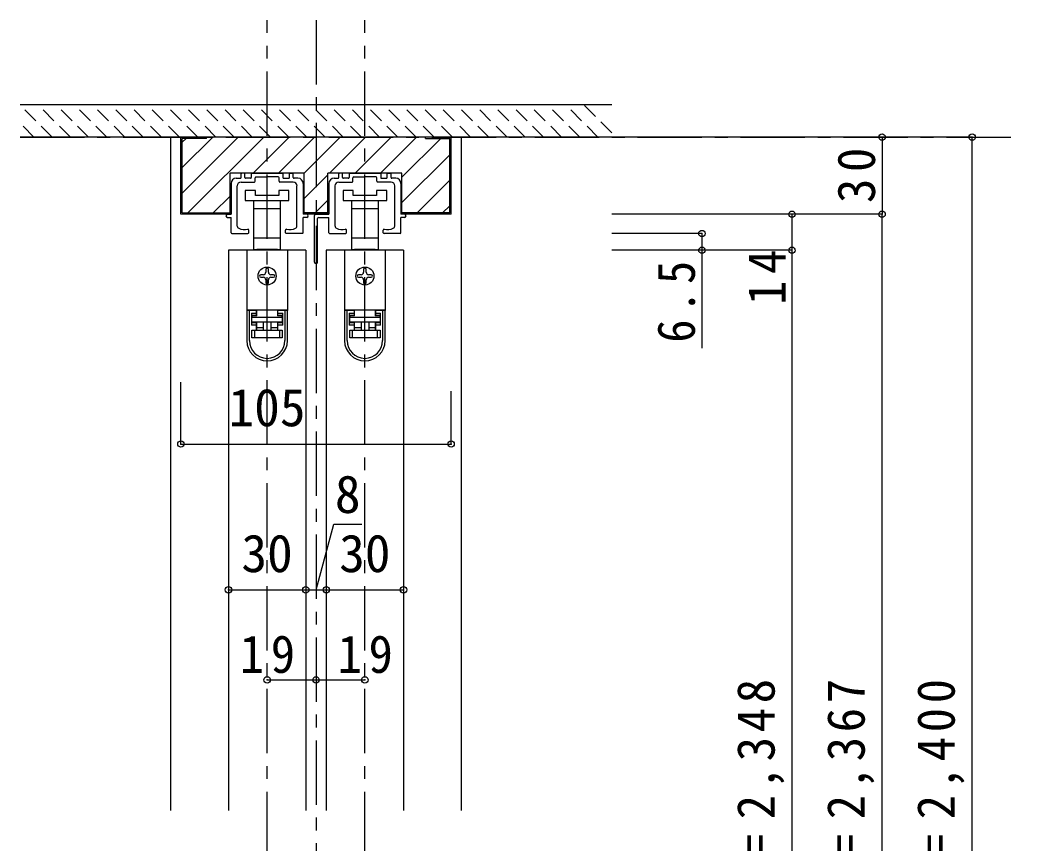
# Model space of a CAD drawing. Units: millimetres, scale not verified. Extents: x -973 to 977, y -718 to 696.
# Drawn here: x 141.6 to 530.7, y -322.8 to -2.5 of the extents above; entities that cross this region are included whole.
import ezdxf
from ezdxf.enums import TextEntityAlignment as Align

# ---------------------------------------------------------------- set-up
doc = ezdxf.new("R2010")
doc.units = ezdxf.units.MM
doc.header["$LTSCALE"] = 5
doc.header["$PDMODE"] = 32
doc.header["$PDSIZE"] = 2.5
doc.linetypes.add('CHAIN1', pattern=[8, 5, -1, 1, -1])
doc.linetypes.add('DASHED1', pattern=[1.8, 1.2, -0.6])
for name, color, linetype in [('0-1_通り芯', 4, 'CHAIN1'), ('0-4_枠', 3, 'Continuous'), ('0-6_扉', 6, 'Continuous'), ('0-7_金物', 7, 'Continuous'), ('0-B_寸法', 7, 'Continuous'), ('0-C_ハッチ', 4, 'Continuous')]:
    doc.layers.add(name, color=color, linetype=linetype)
doc.styles.add('ＭＳ ゴシック', font='')
doc.styles.get('ＭＳ ゴシック').set_extended_font_data('MS Gothic')

# ---------------------------------------------------------------- blocks, each defined once
blk = doc.blocks.new('下荷重(戸車)')
at = {"layer": '0-7_金物'}
for p, q in [((8.5, 37.107), (4.5, 37.107)), ((5.25, 30.107), (5.25, 33.107)), ((-5.25, 30.107), (0, 30.107)), ((0, 30.107), (5.25, 30.107)), ((5.25, 18.507), (5.25, 30.107)), ((0, 18.507), (-5.25, 18.507)), ((-5.25, 18.507), (-5.25, 14.107)), ((5.25, 18.507), (0, 18.507)), ((5.25, 14.107), (5.25, 18.507)), ((7.9, 13.807), (-7.9, 13.807)), ((-7.9, 13.807), (-7.9, -9.493)), ((-5.25, 14.107), (-4, 14.107)), ((-4, 14.107), (-4, 13.807)), ((4, 14.107), (-4, 14.107)), ((4, 14.107), (5.25, 14.107)), ((4, 13.807), (4, 14.107)), ((7.9, 13.807), (7.9, -9.493)), ((-1.5, 4.307), (-2.5, 4.307)), ((-0.5, 6.307), (-0.5, 5.307)), ((0.5, 5.307), (0.5, 6.307)), ((2.5, 4.307), (1.5, 4.307)), ((-2.5, 3.307), (-1.5, 3.307)), ((-0.5, 2.307), (-0.5, 1.307)), ((0.5, 1.307), (0.5, 2.307)), ((1.5, 3.307), (2.5, 3.307)), ((7.9, -9.493), (-7.9, -9.493)), ((-7.9, -9.493), (-7.9, -9.593)), ((-6.9, -9.593), (-7.9, -9.593)), ((-7.9, -9.593), (-7.9, -21.293)), ((-4.2, -9.593), (-6.9, -9.593)), ((-6.9, -21.293), (-6.9, -9.593)), ((-6.1, -10.593), (-6.1, -15.293)), ((-6.1, -10.593), (-4.2, -10.593)), ((-4.9, -9.593), (-4.9, -9.493)), ((-4.2, -9.593), (-4.2, -10.593)), ((-4, -11.693), (-4, -9.493)), ((4, -9.493), (4, -11.693)), ((6.9, -9.593), (4.2, -9.593)), ((4.2, -10.593), (4.2, -9.593)), ((4.2, -11.593), (4.2, -10.593)), ((4.2, -10.593), (6.1, -10.593)), ((6.1, -11.593), (4.2, -11.593)), ((4.9, -9.493), (4.9, -9.593)), ((6.1, -15.293), (6.1, -10.593)), ((6.9, -9.593), (6.9, -21.293)), ((7.9, -9.593), (6.9, -9.593)), ((7.9, -9.493), (7.9, -9.593)), ((7.9, -21.293), (7.9, -9.593)), ((-6.1, -14.293), (-4.2, -14.293)), ((-4.2, -15.293), (-6.1, -15.293)), ((-5.9, -11.693), (-5.9, -12.193)), ((-4, -11.693), (-5.9, -11.693)), ((-5.9, -12.193), (5.9, -12.193)), ((-5.9, -14.193), (-5.9, -12.193)), ((5.9, -14.193), (-5.9, -14.193)), ((-4.2, -14.293), (-4.2, -15.293)), ((-4.2, -15.293), (-4.2, -17.193)), ((-4, -16.193), (-4, -14.193)), ((-1.5, -14.193), (-1.5, -17.193)), ((1.5, -14.193), (1.5, -17.193)), ((5.9, -11.693), (4, -11.693)), ((6.1, -15.293), (4.2, -15.293)), ((4.2, -17.193), (4.2, -15.293)), ((5.9, -12.193), (5.9, -11.693)), ((5.9, -12.193), (5.9, -14.193)), ((-5.9, -17.193), (-4.9, -17.193)), ((-4.9, -17.193), (4.9, -17.193)), ((-4.9, -17.193), (-4.9, -20.193)), ((1.5, -16.193), (4, -16.193)), ((4.9, -17.193), (5.9, -17.193)), ((5.9, -17.193), (5.9, -20.193)), ((4.9, -20.193), (-4.9, -20.193))]:
    blk.add_line(p, q, dxfattribs=at)
for points in [[(-8.5, 33.107), (0, 33.107), (8.5, 33.107), (8.5, 37.107)], [(4.5, 37.107), (4.5, 35.107), (-4.5, 35.107), (-4.5, 37.107), (-8.5, 37.107), (-8.5, 33.107)], [(-5.25, 33.107), (-5.25, 30.107), (-5.25, 18.507)], [(-4.2, -10.593), (-4.2, -11.593), (-6.1, -11.593)], [(4, -14.193), (4, -16.193), (4, -17.193)], [(4.2, -15.293), (4.2, -14.293), (6.1, -14.293)], [(-4.9, -20.193), (-5.9, -20.193), (-5.9, -17.193)], [(-4, -17.193), (-4, -16.193), (-1.5, -16.193)], [(5.9, -20.193), (4.9, -20.193), (4.9, -17.193)]]:
    blk.add_lwpolyline(points, dxfattribs=at)
blk.add_circle((0, 3.807), 3.5, dxfattribs=at)
for centre, radius, start, end in [((-2.5, 3.807), 0.5, 90, 180), ((-1.5, 5.307), 1, 270, 0), ((0, 6.307), 0.5, 90, 180), ((0, 6.307), 0.5, 0, 90), ((1.5, 5.307), 1, 180, 270), ((2.5, 3.807), 0.5, 0, 90), ((-2.5, 3.807), 0.5, 180, 270), ((-1.5, 2.307), 1, 0, 90), ((0, 1.307), 0.5, 180, 270), ((0, 1.307), 0.5, 270, 0), ((1.5, 2.307), 1, 90, 180), ((2.5, 3.807), 0.5, 270, 0), ((0, -21.293), 7.9, 180, 0), ((0, -21.293), 6.9, 180, 0)]:
    blk.add_arc(centre, radius, start, end, dxfattribs=at)
blk = doc.blocks.new('02')
at = {"layer": '0-B_寸法'}
for p, q in [((-10.15, 6.923), (-10.15, 8.323)), ((-8.95, 8.623), (-9.85, 8.623)), ((-8.65, 6.923), (-8.65, 8.323)), ((-6.15, 8.323), (-6.15, 6.923)), ((-5.85, 8.623), (5.85, 8.623)), ((6.15, 8.323), (6.15, 6.923)), ((8.65, 6.923), (8.65, 8.323)), ((8.95, 8.623), (9.85, 8.623)), ((10.15, 6.923), (10.15, 8.323)), ((-14, 4.623), (-14, -7.377)), ((-12, 6.623), (-10.45, 6.623)), ((-10.15, 5.123), (-4.95, 5.123)), ((-6.45, 6.623), (-8.35, 6.623)), ((-4.65, 5.423), (-4.65, 6.823)), ((-4.35, 7.123), (-0.3, 7.123)), ((0, 7.423), (-0.3, 7.123)), ((0, 7.423), (0.3, 7.123)), ((4.35, 7.123), (0.3, 7.123)), ((4.65, 5.423), (4.65, 6.823)), ((10.15, 5.123), (4.95, 5.123)), ((6.45, 6.623), (8.35, 6.623)), ((12, 6.623), (10.45, 6.623)), ((14, 4.623), (14, -7.377)), ((-11.6, -11.949), (-11.6, 3.623)), ((11.6, -11.949), (11.6, 3.623)), ((-15.4, -7.377), (-14, -7.377)), ((15.4, -7.377), (14, -7.377)), ((-15.4, -8.577), (-14, -8.577)), ((-14, -14.577), (-14, -8.577)), ((15.4, -8.577), (14, -8.577)), ((14, -14.577), (14, -8.577)), ((-13.7, -14.877), (-7.45, -14.877)), ((-7.15, -14.577), (-7.15, -13.502)), ((7.15, -14.577), (7.15, -13.502)), ((13.7, -14.877), (7.45, -14.877))]:
    blk.add_line(p, q, dxfattribs=at)
for centre, radius, start, end in [((-9.85, 8.323), 0.3, 90, 180), ((-8.95, 8.323), 0.3, 0, 90), ((-5.85, 8.323), 0.3, 90, 180), ((5.85, 8.323), 0.3, 0, 90), ((8.95, 8.323), 0.3, 90, 180), ((9.85, 8.323), 0.3, 0, 90), ((-12, 4.623), 2, 90, 180), ((-10.15, 3.623), 1.5, 90, 180), ((-10.45, 6.923), 0.3, 270, 0), ((-8.35, 6.923), 0.3, 180, 270), ((-6.45, 6.923), 0.3, 270, 0), ((-4.95, 5.423), 0.3, 270, 0), ((-4.35, 6.823), 0.3, 90, 180), ((4.35, 6.823), 0.3, 0, 90), ((4.95, 5.423), 0.3, 180, 270), ((6.45, 6.923), 0.3, 180, 270), ((8.35, 6.923), 0.3, 270, 0), ((10.45, 6.923), 0.3, 180, 270), ((10.15, 3.623), 1.5, 0, 90), ((12, 4.623), 2, 0, 90), ((-15.4, -7.977), 0.6, 90, 180), ((15.4, -7.977), 0.6, 0, 90), ((-15.4, -7.977), 0.6, 180, 270), ((15.4, -7.977), 0.6, 270, 0), ((-13.7, -14.577), 0.3, 180, 270), ((-10.6, -11.949), 1, 180, 243.25632), ((-8.8, -8.377), 5, 243.25632, 284.75682), ((-7.45, -13.502), 0.3, 0, 104.75682), ((-7.45, -14.577), 0.3, 270, 0), ((7.45, -13.502), 0.3, 75.24318, 180), ((7.45, -14.577), 0.3, 180, 270), ((8.8, -8.377), 5, 255.24318, 296.74368), ((10.6, -11.949), 1, 296.74368, 0), ((13.7, -14.577), 0.3, 270, 0)]:
    blk.add_arc(centre, radius, start, end, dxfattribs=at)
blk = doc.blocks.new('03')
at = {"layer": '0-B_寸法'}
for p, q in [((-9.229, 7.776), (-9.229, 9.176)), ((-8.029, 9.476), (-8.929, 9.476)), ((-7.729, 7.776), (-7.729, 9.176)), ((-5.229, 9.176), (-5.229, 7.776)), ((-4.929, 9.476), (6.771, 9.476)), ((-3.429, 7.976), (0.621, 7.976)), ((0.921, 8.276), (0.621, 7.976)), ((0.921, 8.276), (1.221, 7.976)), ((5.271, 7.976), (1.221, 7.976)), ((7.071, 9.176), (7.071, 7.776)), ((9.571, 7.776), (9.571, 9.176)), ((9.871, 9.476), (10.771, 9.476)), ((11.071, 7.776), (11.071, 9.176)), ((-13.079, 5.476), (-13.079, -6.524)), ((-11.079, 7.476), (-9.529, 7.476)), ((-10.679, -11.096), (-10.679, 4.476)), ((-9.229, 5.976), (-4.029, 5.976)), ((-5.529, 7.476), (-7.429, 7.476)), ((-3.729, 6.276), (-3.729, 7.676)), ((5.571, 6.276), (5.571, 7.676)), ((11.071, 5.976), (5.871, 5.976)), ((7.371, 7.476), (9.271, 7.476)), ((12.921, 7.476), (11.371, 7.476)), ((12.521, -11.096), (12.521, 4.476)), ((14.921, 5.476), (14.921, -6.524)), ((-18.679, -25.124), (-18.679, -7.024)), ((-18.179, -6.524), (-13.079, -6.524)), ((-16.979, -7.724), (-13.079, -7.724)), ((-13.079, -13.724), (-13.079, -7.724)), ((16.321, -6.524), (14.921, -6.524)), ((16.321, -7.724), (14.921, -7.724)), ((14.921, -13.724), (14.921, -7.724)), ((-17.479, -25.124), (-17.479, -8.224)), ((-12.779, -14.024), (-6.529, -14.024)), ((-6.229, -13.724), (-6.229, -12.649)), ((8.071, -13.724), (8.071, -12.649)), ((14.621, -14.024), (8.371, -14.024))]:
    blk.add_line(p, q, dxfattribs=at)
for centre, radius, start, end in [((-8.929, 9.176), 0.3, 90, 180), ((-8.029, 9.176), 0.3, 0, 90), ((-4.929, 9.176), 0.3, 90, 180), ((-3.429, 7.676), 0.3, 90, 180), ((5.271, 7.676), 0.3, 0, 90), ((6.771, 9.176), 0.3, 0, 90), ((9.871, 9.176), 0.3, 90, 180), ((10.771, 9.176), 0.3, 0, 90), ((-11.079, 5.476), 2, 90, 180), ((-9.229, 4.476), 1.5, 90, 180), ((-9.529, 7.776), 0.3, 270, 0), ((-7.429, 7.776), 0.3, 180, 270), ((-5.529, 7.776), 0.3, 270, 0), ((-4.029, 6.276), 0.3, 270, 0), ((5.871, 6.276), 0.3, 180, 270), ((7.371, 7.776), 0.3, 180, 270), ((9.271, 7.776), 0.3, 270, 0), ((11.371, 7.776), 0.3, 180, 270), ((11.071, 4.476), 1.5, 0, 90), ((12.921, 5.476), 2, 0, 90), ((-18.179, -7.024), 0.5, 90, 180), ((-16.979, -8.224), 0.5, 90, 180), ((16.321, -7.124), 0.6, 0, 90), ((16.321, -7.124), 0.6, 270, 0), ((-9.679, -11.096), 1, 180, 243.25632), ((11.521, -11.096), 1, 296.74368, 0), ((-12.779, -13.724), 0.3, 180, 270), ((-7.879, -7.524), 5, 243.25632, 284.75682), ((-6.529, -12.649), 0.3, 0, 104.75682), ((-6.529, -13.724), 0.3, 270, 0), ((8.371, -12.649), 0.3, 75.24318, 180), ((8.371, -13.724), 0.3, 180, 270), ((9.721, -7.524), 5, 255.24318, 296.74368), ((14.621, -13.724), 0.3, 270, 0), ((-18.079, -25.124), 0.6, 180, 0)]:
    blk.add_arc(centre, radius, start, end, dxfattribs=at)

msp = doc.modelspace()

# ---------------------------------------------------------------- linework, layer by layer
at = {"layer": '0-1_通り芯'}
for p, q in [((237.653, -567.5), (237.653, -2.5)), ((275.653, -567.5), (275.653, -2.5)), ((141.653, -48), (530.653, -48))]:
    msp.add_line(p, q, dxfattribs=at)
at = {"layer": '0-4_枠', "color": 4}
for p, q in [((200.153, -48), (204.153, -48)), ((200.153, -48), (200.153, -309.75)), ((313.153, -48), (309.153, -48)), ((313.153, -309.75), (313.153, -48))]:
    msp.add_line(p, q, dxfattribs=at)
at = {"layer": '0-4_枠'}
for p, q in [((204.153, -78), (204.153, -48)), ((309.153, -48), (204.153, -48)), ((204.653, -77.5), (204.653, -48.5)), ((214.153, -48.5), (204.653, -48.5)), ((214.153, -48.5), (214.153, -48)), ((299.153, -48.5), (299.153, -48)), ((299.153, -48.5), (308.653, -48.5)), ((308.653, -77.5), (308.653, -48.5)), ((309.153, -78), (309.153, -48)), ((223.253, -78), (223.253, -62)), ((252.053, -62), (223.253, -62)), ((252.053, -78), (252.053, -62)), ((261.253, -78), (261.253, -62)), ((290.053, -62), (261.253, -62)), ((290.053, -78), (290.053, -62)), ((204.653, -77.5), (223.253, -77.5)), ((261.253, -77.5), (252.053, -77.5)), ((308.653, -77.5), (290.053, -77.5)), ((223.253, -78), (204.153, -78)), ((261.253, -78), (252.053, -78)), ((309.153, -78), (290.053, -78))]:
    msp.add_line(p, q, dxfattribs=at)
at = {"layer": '0-6_扉'}
for p, q in [((252.653, -92), (222.653, -92)), ((222.653, -92), (222.653, -309.75)), ((252.653, -92), (252.653, -309.75)), ((290.653, -92), (260.653, -92)), ((260.653, -92), (260.653, -309.75)), ((290.653, -92), (290.653, -309.75))]:
    msp.add_line(p, q, dxfattribs=at)
at = {"layer": '0-7_金物', "color": 4, "linetype": 'CHAIN1'}
msp.add_line((256.653, -2.5), (256.653, -567.5), dxfattribs=at)
at = {"layer": '0-7_金物', "color": 4, "linetype": 'DASHED1'}
for p, q in [((154.111, -48), (141.611, -35.5)), ((161.182, -48), (148.682, -35.5)), ((168.253, -48), (155.753, -35.5)), ((175.324, -48), (162.824, -35.5)), ((182.395, -48), (169.895, -35.5)), ((189.466, -48), (176.966, -35.5)), ((196.537, -48), (184.037, -35.5)), ((203.608, -48), (191.108, -35.5)), ((210.679, -48), (198.179, -35.5)), ((217.75, -48), (205.25, -35.5)), ((224.822, -48), (212.322, -35.5)), ((231.893, -48), (219.393, -35.5)), ((238.964, -48), (226.464, -35.5)), ((246.035, -48), (233.535, -35.5)), ((253.106, -48), (240.606, -35.5)), ((260.177, -48), (247.677, -35.5)), ((267.248, -48), (254.748, -35.5)), ((274.319, -48), (261.819, -35.5)), ((281.39, -48), (268.89, -35.5)), ((288.461, -48), (275.961, -35.5)), ((295.532, -48), (283.032, -35.5)), ((302.603, -48), (290.103, -35.5)), ((309.674, -48), (297.174, -35.5)), ((316.745, -48), (304.245, -35.5)), ((323.816, -48), (311.316, -35.5)), ((330.888, -48), (318.388, -35.5)), ((337.959, -48), (325.459, -35.5)), ((345.03, -48), (332.53, -35.5)), ((352.101, -48), (339.601, -35.5)), ((359.172, -48), (346.672, -35.5)), ((366.243, -48), (353.743, -35.5)), ((371.653, -46.339), (360.814, -35.5)), ((147.04, -48), (141.653, -42.613))]:
    msp.add_line(p, q, dxfattribs=at)
at = {"layer": '0-7_金物', "color": 2}
for p, q in [((371.653, -35.5), (141.653, -35.5)), ((371.653, -48), (141.653, -48))]:
    msp.add_line(p, q, dxfattribs=at)
at = {"layer": '0-B_寸法', "color": 4}
for p, q in [((511.653, -48), (371.653, -48)), ((476.653, -48), (476.653, -78)), ((511.653, -555.5), (511.653, -48)), ((476.653, -78), (371.653, -78)), ((441.653, -78), (441.653, -92)), ((476.653, -552.5), (476.653, -78)), ((406.653, -85.5), (371.653, -85.5)), ((406.653, -85.5), (406.653, -130.069)), ((441.653, -92), (371.653, -92)), ((441.653, -92), (441.653, -547.5)), ((204.153, -167.304), (204.153, -143.246)), ((309.153, -167.304), (309.153, -146.746)), ((204.153, -167.304), (309.153, -167.304)), ((222.653, -224), (290.653, -224)), ((237.653, -259), (256.653, -259)), ((256.653, -259), (275.653, -259))]:
    msp.add_line(p, q, dxfattribs=at)
msp.add_lwpolyline([(256.653, -224), (263.53, -198.514), (274.45, -198.514)], dxfattribs=at)
at = {"layer": '0-B_寸法'}
for p in [(476.653, -48), (511.653, -48), (441.653, -78), (476.653, -78), (406.653, -85.5), (406.653, -92), (441.653, -92), (204.153, -167.304), (309.153, -167.304), (222.653, -224), (252.653, -224), (260.653, -224), (290.653, -224), (237.653, -259), (256.653, -259), (275.653, -259)]:
    msp.add_point(p, dxfattribs=at)
at = {"layer": '0-C_ハッチ'}
for p, q in [((204.653, -69.771), (226.424, -48)), ((204.653, -59.872), (216.525, -48)), ((204.653, -49.972), (206.125, -48.5)), ((206.824, -77.5), (236.324, -48)), ((232.223, -62), (246.223, -48)), ((242.123, -62), (256.123, -48)), ((252.022, -62), (266.022, -48)), ((261.922, -62), (275.922, -48)), ((271.821, -62), (285.821, -48)), ((281.721, -62), (295.721, -48)), ((290.053, -63.567), (305.12, -48.5)), ((290.053, -73.467), (308.653, -54.867)), ((252.053, -71.869), (261.253, -62.669)), ((308.653, -64.766), (295.919, -77.5)), ((223.253, -70.97), (216.723, -77.5)), ((256.321, -77.5), (261.253, -72.568)), ((305.819, -77.5), (308.653, -74.666))]:
    msp.add_line(p, q, dxfattribs=at)

# ---------------------------------------------------------------- block references
at = {"layer": '0-7_金物'}
for name, p in [('02', (237.653, -70.623)), ('03', (274.732, -71.476)), ('下荷重(戸車)', (237.653, -105.807)), ('下荷重(戸車)', (275.653, -105.807))]:
    msp.add_blockref(name, p, dxfattribs=at)

# ---------------------------------------------------------------- texts
at = {"layer": '0-B_寸法', "style": 'ＭＳ ゴシック'}
for s, p in [('105', (222.653, -164.804)), ('8', (263.99, -198.514)), ('30', (227.653, -221.5)), ('30', (265.653, -221.5))]:
    msp.add_text(s, height=14.66, dxfattribs=at).set_placement(p, align=Align.BOTTOM_LEFT)
at = {"layer": '0-B_寸法', "char_height": 14.66, "attachment_point": 7, "rotation": 90, "style": 'ＭＳ ゴシック'}
for s, insert in [('\\T1.27;\\W0.95;30', (474.153, -73.625)), ('\\T1.27;\\W0.95;14', (439.153, -113.25)), ('\\T1.27;\\W0.9;6.5', (404.153, -127.902)), ('\\T1.19;\\W0.95;ＤＨ＝2,348', (438.691, -381)), ('\\T1.19;\\W0.95;枠内＝2,367', (473.691, -381)), ('\\T1.19;\\W0.95;枠外＝2,400', (508.691, -381))]:
    msp.add_mtext(s, dxfattribs=dict(at, insert=insert))
at = {"layer": '0-B_寸法', "char_height": 14.66, "attachment_point": 7, "style": 'ＭＳ ゴシック'}
for insert in [(227.028, -256.5), (265.028, -256.5)]:
    msp.add_mtext('\\T1.27;\\W0.95;19', dxfattribs=dict(at, insert=insert))

doc.saveas('drawing.dxf')
